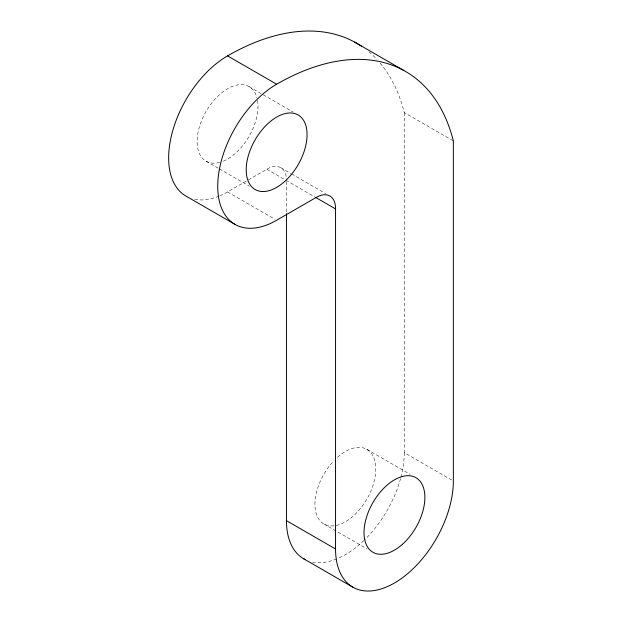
<?xml version="1.0" encoding="UTF-8"?>
<svg xmlns="http://www.w3.org/2000/svg" width="622" height="622" viewBox="0 0 622 622"><rect width="100%" height="100%" fill="white"/><g stroke="black" fill="none" stroke-linecap="round" stroke-linejoin="round"><path stroke-width="0.47" stroke-dasharray="3.11 2.33" d="M219.869 195.774A83.301 48.096 -60 0 0 227.551 191.918L266.822 169.246A27.306 15.76 -60 0 1 286.454 179.595M380.135 63.086A257.835 148.86 -60 0 1 404.261 112.566L453.352 140.906M249.072 86.629L293.164 112.084M280.802 167.699L290.793 173.46M291.625 173.942L325.734 193.636M266.822 169.246L285.125 179.812M285.957 180.294L314.748 196.917M206.037 161.176L218.516 168.383M219.348 168.857L249.298 186.149M227.551 191.918L274.978 219.294M404.261 112.566L404.261 452.645L453.352 480.985M366.879 449.379L410.139 474.361M323.844 523.926L367.104 548.907M286.454 181.554L286.454 212.646M219.675 162.396A43.042 24.849 -60 0 1 206.037 111.478A43.042 24.849 -60 0 1 256.948 97.833M257.524 100.492A43.042 24.849 -60 0 1 222.264 161.565M219.014 196.132A83.301 48.096 -60 0 1 194.383 199.258M337.482 457.256A43.042 24.849 -60 0 1 375.043 477.261A43.042 24.849 -60 0 1 325.609 524.797A43.042 24.849 -60 0 1 334.053 460.56M404.261 452.645A83.301 48.096 -60 0 1 400.793 477.642M400.552 478.543A83.301 48.096 -60 0 1 364.609 539.818M363.948 540.464A83.301 48.096 -60 0 1 337.668 558.525M336.821 558.883A83.301 48.096 -60 0 1 312.19 562.008M368.939 51.867A257.835 148.86 -60 0 1 377.01 59.549"/><path stroke-width="0.93" d="M354.633 42.086L403.717 70.426M234.992 224.387L185.9 196.047A83.301 48.096 -60 0 1 173.134 129.29A83.301 48.096 -60 0 1 227.551 55.887L276.642 84.227A257.835 148.86 -60 0 1 453.352 140.906L453.352 480.985A83.301 48.096 -60 0 1 394.449 583.008A83.301 48.096 -60 0 1 335.546 549.001L286.454 520.661L286.454 213.618M315.579 197.392L335.546 208.922L335.546 549.001M303.707 558.797L352.798 587.137M276.642 84.227A83.301 48.096 -60 0 0 217.739 186.25A83.301 48.096 -60 0 0 276.642 220.258L315.906 197.586A27.306 15.76 -60 0 1 335.546 208.922M227.551 55.887A257.835 148.86 -60 0 1 361.639 46.347M305.285 559.637A83.301 48.096 -60 0 1 286.454 520.661M284.518 181.64A43.042 24.849 -60 0 0 298.156 114.969A43.042 24.849 -60 0 0 247.245 160.118A43.042 24.849 -60 0 0 284.518 181.64M402.325 544.39A43.042 24.849 -60 0 0 415.962 477.719A43.042 24.849 -60 0 0 365.052 522.869A43.042 24.849 -60 0 0 402.325 544.39"/></g></svg>
